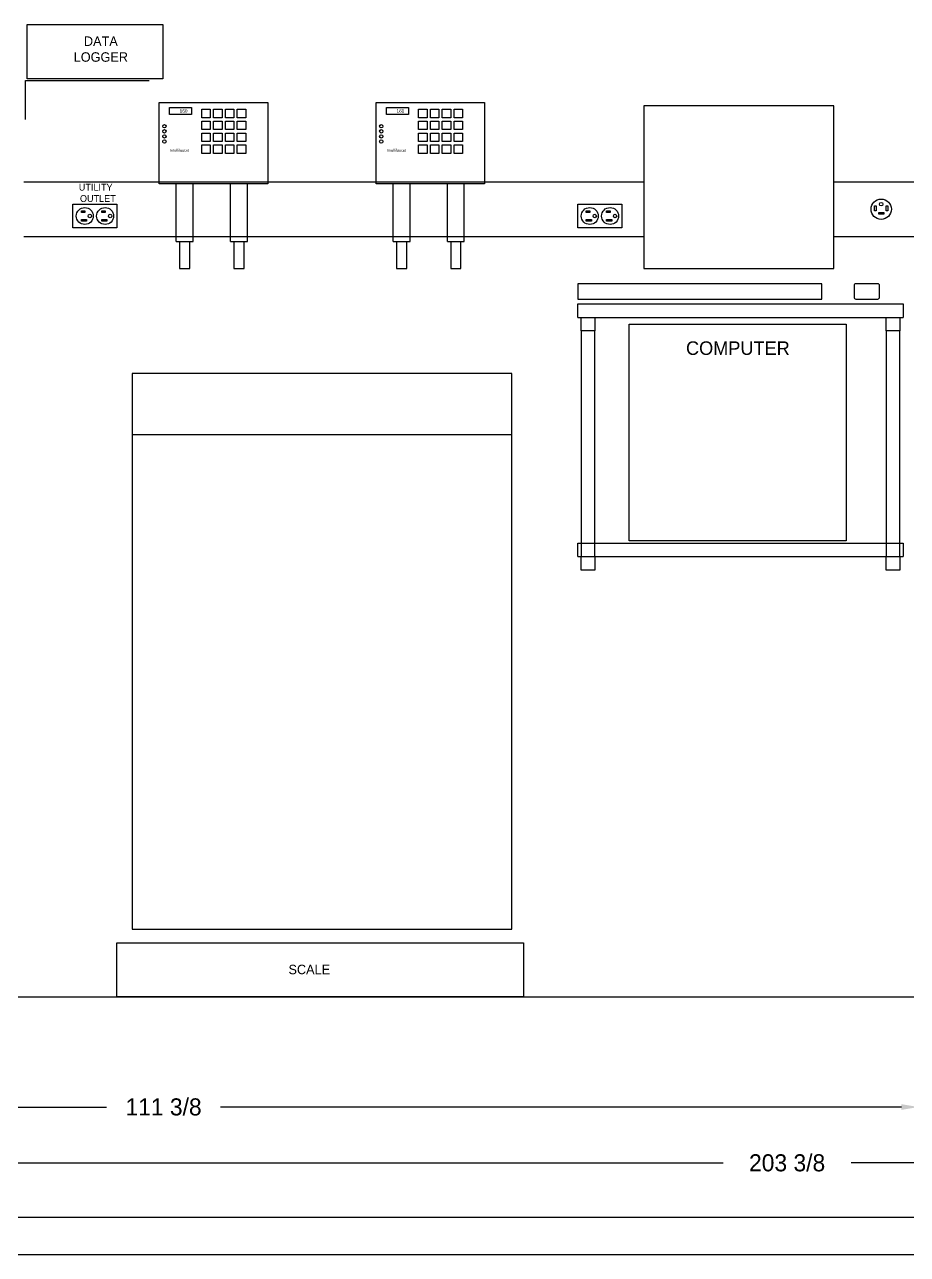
# Model space of a CAD drawing. Header units: inches. Extents: x -336 to 270, y -55 to 410.
# Drawn here: x -189.7 to -124.6, y -55.2 to 35.5 of the extents above; entities that cross this region are included whole.
import ezdxf
from ezdxf.enums import TextEntityAlignment as Align

# ---------------------------------------------------------------- set-up
doc = ezdxf.new("R2010")
doc.units = ezdxf.units.IN
doc.header["$MEASUREMENT"] = 0
doc.layers.get('DEFPOINTS').update_dxf_attribs({"linetype": 'CONTINUOUS'})
for name, color, linetype in [('CABINET', 6, 'CONTINUOUS'), ('CONT', 1, 'CONTINUOUS'), ('ELEC', 1, 'CONTINUOUS'), ('PLUMBING', 3, 'CONTINUOUS')]:
    doc.layers.add(name, color=color, linetype=linetype)
doc.dimstyles.get("Standard").update_dxf_attribs({"dimtxt": 0.18, "dimasz": 0.18, "dimexe": 0.18, "dimexo": 0.0625, "dimgap": 0.09, "dimtad": 0, "dimtih": 1, "dimtoh": 1, "dimdec": 4, "dimzin": 0, "dimdsep": 46, "dimtxsty": 'Standard', "dimcen": 0.09, "dimadec": 0, "dimazin": 0, "dimtfac": 1, "dimtdec": 4, "dimtofl": 0, "dimtmove": 0, "dimatfit": 3, "dimfxl": 1, "dimtolj": 1, "dimtzin": 0, "dimarcsym": 0})

# ---------------------------------------------------------------- blocks, each defined once
blk = doc.blocks.new('*D19')
at = {"layer": 'DEFPOINTS', "color": 0}
for p in [(-123.75, -36.25), (-235.125, -36.6875), (-123.75, -44.375)]:
    blk.add_point(p, dxfattribs=at)
at = {"layer": 'ELEC', "color": 0, "lineweight": -2}
for p, q in [((-235.125, -37.125), (-235.125, -45.635)), ((-123.75, -36.6875), (-123.75, -45.635)), ((-233.865, -44.375), (-183.6375, -44.375)), ((-125.01, -44.375), (-175.2375, -44.375))]:
    blk.add_line(p, q, dxfattribs=at)
at = {"layer": 'ELEC', "color": 0}
for points in [[(-233.865, -44.165), (-233.865, -44.585), (-235.125, -44.375)], [(-125.01, -44.165), (-125.01, -44.585), (-123.75, -44.375)]]:
    blk.add_solid(points, dxfattribs=at)
at = {"layer": 'ELEC', "color": 0, "insert": (-179.4375, -44.375), "char_height": 1.26, "attachment_point": 5}
blk.add_mtext('\\A1;111 3/8', dxfattribs=at)
blk = doc.blocks.new('*D20')
at = {"layer": 'DEFPOINTS', "color": 0}
for p in [(-235.125, -36.25), (-31.75, -36.25), (-31.75, -48.5)]:
    blk.add_point(p, dxfattribs=at)
at = {"layer": 'ELEC', "color": 0, "lineweight": -2}
for p, q in [((-235.125, -36.6875), (-235.125, -49.76)), ((-31.75, -36.6875), (-31.75, -49.76)), ((-233.865, -48.5), (-138.1625, -48.5)), ((-33.01, -48.5), (-128.7125, -48.5))]:
    blk.add_line(p, q, dxfattribs=at)
at = {"layer": 'ELEC', "color": 0}
for points in [[(-233.865, -48.29), (-233.865, -48.71), (-235.125, -48.5)], [(-33.01, -48.29), (-33.01, -48.71), (-31.75, -48.5)]]:
    blk.add_solid(points, dxfattribs=at)
at = {"layer": 'ELEC', "color": 0, "insert": (-133.4375, -48.5), "char_height": 1.26, "attachment_point": 5}
blk.add_mtext('\\A1;203 3/8', dxfattribs=at)
blk = doc.blocks.new('*D21')
at = {"layer": 'DEFPOINTS', "color": 0}
for p in [(-235.125, -36.25), (58.25, -36.25), (58.25, -52.5)]:
    blk.add_point(p, dxfattribs=at)
at = {"layer": 'ELEC', "color": 0, "lineweight": -2}
for p, q in [((-235.125, -36.6875), (-235.125, -53.76)), ((58.25, -36.6875), (58.25, -53.76)), ((-233.865, -52.5), (-93.2675, -52.5)), ((56.99, -52.5), (-83.6075, -52.5))]:
    blk.add_line(p, q, dxfattribs=at)
at = {"layer": 'ELEC', "color": 0}
for points in [[(-233.865, -52.29), (-233.865, -52.71), (-235.125, -52.5)], [(56.99, -52.29), (56.99, -52.71), (58.25, -52.5)]]:
    blk.add_solid(points, dxfattribs=at)
at = {"layer": 'ELEC', "color": 0, "insert": (-88.4375, -52.5), "char_height": 1.26, "attachment_point": 5}
blk.add_mtext('\\A1;293 3/8', dxfattribs=at)

msp = doc.modelspace()

# ---------------------------------------------------------------- linework, layer by layer
at = {"layer": 'CABINET'}
for p, q in [((-189.625, 28.5), (-189.625, 31.375)), ((-189.625, 31.375), (-180.5, 31.375)), ((-148.875, 14.896), (-124.875, 14.896)), ((-148.875, 13.896), (-148.875, 14.896)), ((-124.875, 14.896), (-124.875, 13.896)), ((-148.875, 13.896), (-124.875, 13.896)), ((-148.625, 12.896), (-148.625, -3.755)), ((-147.625, -3.755), (-147.625, 12.896)), ((-126.125, 12.896), (-126.125, -3.755)), ((-125.125, -3.755), (-125.125, 12.896)), ((-181.75, 5.25), (-153.75, 5.25)), ((-148.875, -2.755), (-124.875, -2.755)), ((-148.875, -3.755), (-148.875, -2.755)), ((-124.875, -2.755), (-124.875, -3.755)), ((-148.875, -3.755), (-124.875, -3.755)), ((-235.125, -36.25), (270.375, -36.25))]:
    msp.add_line(p, q, dxfattribs=at)
for points in [[(-189.5, 35.5), (-179.5, 35.5), (-179.5, 31.5), (-189.5, 31.5)], [(-144, 17.5), (-130, 17.5), (-130, 29.5), (-144, 29.5)], [(-148.875, 15.25), (-130.875, 15.25), (-130.875, 16.375), (-148.875, 16.375)], [(-148.625, 13.896), (-147.625, 13.896), (-147.625, 12.896), (-148.625, 12.896)], [(-126.125, 13.896), (-125.125, 13.896), (-125.125, 12.896), (-126.125, 12.896)], [(-145.0838, 13.4003), (-129.0885, 13.4003), (-129.0885, -2.5857), (-145.0838, -2.5857)], [(-181.75, -31.25), (-153.75, -31.25), (-153.75, 9.75), (-181.75, 9.75)], [(-148.625, -3.755), (-147.625, -3.755), (-147.625, -4.755), (-148.625, -4.755)], [(-126.125, -3.755), (-125.125, -3.755), (-125.125, -4.755), (-126.125, -4.755)], [(-182.875, -32.25), (-152.875, -32.25), (-152.875, -36.25), (-182.875, -36.25)]]:
    msp.add_lwpolyline(points, close=True, dxfattribs=at)
msp.add_lwpolyline([(-128.375, 15.25), (-126.75, 15.25, 0.4142136), (-126.625, 15.375), (-126.625, 16.25, 0.4142136), (-126.75, 16.375), (-128.375, 16.375, 0.4142136), (-128.5, 16.25), (-128.5, 15.375, 0.4142136)], format="xyb", close=True, dxfattribs=at)
at = {"layer": 'CONT'}
msp.add_line((-235.125, -55.25), (268.875, -55.25), dxfattribs=at)
at = {"layer": 'ELEC'}
for points in [[(-144, 23.875), (-189.75, 23.875)], [(-123.75, 23.875), (-130, 23.875)], [(-189.75, 19.875), (-144, 19.875)], [(-130, 19.875), (-123.75, 19.875)]]:
    msp.add_lwpolyline(points, dxfattribs=at)
for points in [[(-186.125, 22.25), (-182.875, 22.25), (-182.875, 20.5), (-186.125, 20.5)], [(-148.875, 22.25), (-145.625, 22.25), (-145.625, 20.5), (-148.875, 20.5)], [(-127, 22.125), (-126.875, 22.125), (-126.875, 21.75), (-127, 21.75)], [(-126.125, 22.125), (-126, 22.125), (-126, 21.75), (-126.125, 21.75)], [(-185.5, 21.625), (-185.5, 21.75), (-185.25, 21.75), (-185.25, 21.625)], [(-185.5, 21), (-185.5, 21.125), (-185.125, 21.125), (-185.125, 21)], [(-184, 21.625), (-184, 21.75), (-183.75, 21.75), (-183.75, 21.625)], [(-184, 21), (-184, 21.125), (-183.625, 21.125), (-183.625, 21)], [(-148.25, 21.625), (-148.25, 21.75), (-148, 21.75), (-148, 21.625)], [(-148.25, 21), (-148.25, 21.125), (-147.875, 21.125), (-147.875, 21)], [(-146.75, 21.625), (-146.75, 21.75), (-146.5, 21.75), (-146.5, 21.625)], [(-146.75, 21), (-146.75, 21.125), (-146.375, 21.125), (-146.375, 21)], [(-126.6826, 21.625), (-126.3076, 21.625), (-126.3076, 21.5), (-126.6826, 21.5)]]:
    msp.add_lwpolyline(points, close=True, dxfattribs=at)
for centre, radius in [((-185.25, 21.375), 0.625), ((-183.75, 21.375), 0.625), ((-148, 21.375), 0.625), ((-146.5, 21.375), 0.625), ((-126.5, 21.875), 0.75), ((-126.5, 22.25), 0.125), ((-184.875, 21.375), 0.125), ((-183.375, 21.375), 0.125), ((-147.625, 21.375), 0.125), ((-146.125, 21.375), 0.125)]:
    msp.add_circle(centre, radius, dxfattribs=at)
at = {"layer": 'PLUMBING'}
for p, q in [((-178.5, 19.5), (-178.5, 23.75)), ((-177.25, 19.5), (-177.25, 23.75)), ((-174.5, 19.5), (-174.5, 23.75)), ((-173.25, 19.5), (-173.25, 23.75)), ((-162.5, 19.5), (-162.5, 23.75)), ((-161.25, 19.5), (-161.25, 23.75)), ((-158.5, 19.5), (-158.5, 23.75)), ((-157.25, 19.5), (-157.25, 23.75)), ((-178.5, 19.5), (-177.25, 19.5)), ((-178.25, 19.5), (-178.25, 17.5)), ((-177.5, 17.5), (-177.5, 19.5)), ((-174.5, 19.5), (-173.25, 19.5)), ((-174.25, 19.5), (-174.25, 17.5)), ((-173.5, 17.5), (-173.5, 19.5)), ((-162.5, 19.5), (-161.25, 19.5)), ((-162.25, 19.5), (-162.25, 17.5)), ((-161.5, 17.5), (-161.5, 19.5)), ((-158.5, 19.5), (-157.25, 19.5)), ((-158.25, 19.5), (-158.25, 17.5)), ((-157.5, 17.5), (-157.5, 19.5)), ((-178.25, 17.5), (-177.5, 17.5)), ((-174.25, 17.5), (-173.5, 17.5)), ((-162.25, 17.5), (-161.5, 17.5)), ((-158.25, 17.5), (-157.5, 17.5))]:
    msp.add_line(p, q, dxfattribs=at)
for points in [[(-179.75, 29.75), (-171.75, 29.75), (-171.75, 23.75), (-179.75, 23.75)], [(-179, 29.375), (-177.375, 29.375), (-177.375, 28.875), (-179, 28.875)], [(-176.625, 29.25), (-176, 29.25), (-176, 28.625), (-176.625, 28.625)], [(-175.75, 29.25), (-175.125, 29.25), (-175.125, 28.625), (-175.75, 28.625)], [(-174.875, 29.25), (-174.25, 29.25), (-174.25, 28.625), (-174.875, 28.625)], [(-174, 29.25), (-173.375, 29.25), (-173.375, 28.625), (-174, 28.625)], [(-163.75, 29.75), (-155.75, 29.75), (-155.75, 23.75), (-163.75, 23.75)], [(-163, 29.375), (-161.375, 29.375), (-161.375, 28.875), (-163, 28.875)], [(-160.625, 29.25), (-160, 29.25), (-160, 28.625), (-160.625, 28.625)], [(-159.75, 29.25), (-159.125, 29.25), (-159.125, 28.625), (-159.75, 28.625)], [(-158.875, 29.25), (-158.25, 29.25), (-158.25, 28.625), (-158.875, 28.625)], [(-158, 29.25), (-157.375, 29.25), (-157.375, 28.625), (-158, 28.625)], [(-176.625, 28.375), (-176, 28.375), (-176, 27.75), (-176.625, 27.75)], [(-175.75, 28.375), (-175.125, 28.375), (-175.125, 27.75), (-175.75, 27.75)], [(-174.875, 28.375), (-174.25, 28.375), (-174.25, 27.75), (-174.875, 27.75)], [(-174, 28.375), (-173.375, 28.375), (-173.375, 27.75), (-174, 27.75)], [(-160.625, 28.375), (-160, 28.375), (-160, 27.75), (-160.625, 27.75)], [(-159.75, 28.375), (-159.125, 28.375), (-159.125, 27.75), (-159.75, 27.75)], [(-158.875, 28.375), (-158.25, 28.375), (-158.25, 27.75), (-158.875, 27.75)], [(-158, 28.375), (-157.375, 28.375), (-157.375, 27.75), (-158, 27.75)], [(-176.625, 27.5), (-176, 27.5), (-176, 26.875), (-176.625, 26.875)], [(-175.75, 27.5), (-175.125, 27.5), (-175.125, 26.875), (-175.75, 26.875)], [(-174.875, 27.5), (-174.25, 27.5), (-174.25, 26.875), (-174.875, 26.875)], [(-174, 27.5), (-173.375, 27.5), (-173.375, 26.875), (-174, 26.875)], [(-160.625, 27.5), (-160, 27.5), (-160, 26.875), (-160.625, 26.875)], [(-159.75, 27.5), (-159.125, 27.5), (-159.125, 26.875), (-159.75, 26.875)], [(-158.875, 27.5), (-158.25, 27.5), (-158.25, 26.875), (-158.875, 26.875)], [(-158, 27.5), (-157.375, 27.5), (-157.375, 26.875), (-158, 26.875)], [(-176.625, 26.625), (-176, 26.625), (-176, 26), (-176.625, 26)], [(-175.75, 26.625), (-175.125, 26.625), (-175.125, 26), (-175.75, 26)], [(-174.875, 26.625), (-174.25, 26.625), (-174.25, 26), (-174.875, 26)], [(-174, 26.625), (-173.375, 26.625), (-173.375, 26), (-174, 26)], [(-160.625, 26.625), (-160, 26.625), (-160, 26), (-160.625, 26)], [(-159.75, 26.625), (-159.125, 26.625), (-159.125, 26), (-159.75, 26)], [(-158.875, 26.625), (-158.25, 26.625), (-158.25, 26), (-158.875, 26)], [(-158, 26.625), (-157.375, 26.625), (-157.375, 26), (-158, 26)]]:
    msp.add_lwpolyline(points, close=True, dxfattribs=at)
for centre in [(-179.375, 28), (-179.375, 27.625), (-179.375, 27.25), (-163.375, 28), (-163.375, 27.625), (-163.375, 27.25), (-179.375, 26.875), (-163.375, 26.875)]:
    msp.add_circle(centre, 0.125, dxfattribs=at)

# ---------------------------------------------------------------- texts
at = {"layer": 'CABINET', "char_height": 0.7, "width": 19.625, "attachment_point": 2}
for s, insert in [('DATA\\PLOGGER', (-184.0625, 34.625)), ('SCALE', (-168.6875, -33.875))]:
    msp.add_mtext(s, dxfattribs=dict(at, insert=insert))
at = {"layer": 'CABINET', "insert": (-144.75, 12.125), "char_height": 1, "attachment_point": 1}
msp.add_mtext_dynamic_manual_height_columns('\\pi3.8542;COMPUTER', width=15.375, gutter_width=2.5, heights=[0], dxfattribs=at)
at = {"layer": 'ELEC', "insert": (-186.75, 23.75), "char_height": 0.5, "attachment_point": 1}
msp.add_mtext_dynamic_manual_height_columns('\\pi1.0625;UTILITY \\P\\pi1.1458;OUTLET', width=5.125, gutter_width=2.5, heights=[0], dxfattribs=at)
at = {"layer": 'PLUMBING'}
for p in [(-178.25, 29), (-162.25, 29)]:
    msp.add_text('160', height=0.25, dxfattribs=at).set_placement(p)
for p in [(-178.25, 26.125), (-162.25, 26.125)]:
    msp.add_text('Intellifaucet', height=0.2, dxfattribs=at).set_placement(p, align=Align.CENTER)

# ---------------------------------------------------------------- dimensions: what is measured, and where the dimension line sits
at = {"layer": 'ELEC'}
for base, p1, p2, picture, middle in [((-123.75, -44.375), (-235.125, -36.6875), (-123.75, -36.25), '*D19', (-179.4375, -44.375)), ((-31.75, -48.5), (-235.125, -36.25), (-31.75, -36.25), '*D20', (-133.4375, -48.5)), ((58.25, -52.5), (-235.125, -36.25), (58.25, -36.25), '*D21', (-88.4375, -52.5))]:
    dim = msp.add_linear_dim(base=base, p1=p1, p2=p2, dimstyle='Standard', override={"dimscale": 7, "dimdec": 3, "dimlunit": 5, "dimtdec": 3, "dimfrac": 2}, dxfattribs=at)
    dim.commit()
    dim.dimension.update_dxf_attribs({"geometry": picture, "text_midpoint": middle})

doc.saveas('drawing.dxf')
